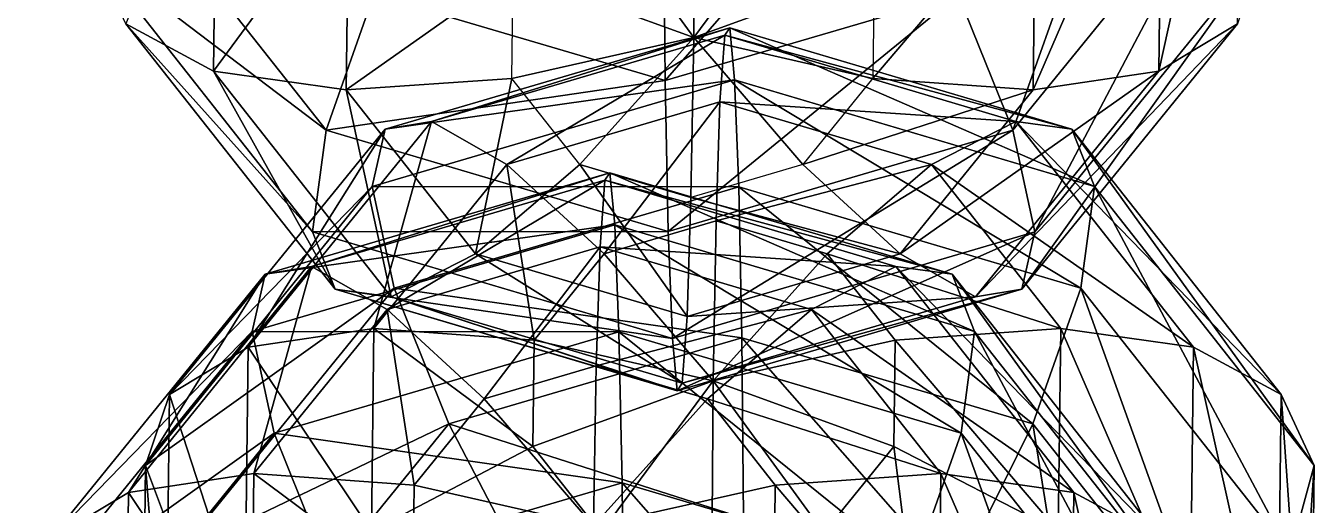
# Model space of a CAD drawing. Header units: metres. Extents: x -232 to 136, y -204 to 253.
# Drawn here: x -29.7 to 33.2, y 146.2 to 169.6 of the extents above; entities that cross this region are included whole.
import ezdxf

# ---------------------------------------------------------------- set-up
doc = ezdxf.new("R2010")
doc.units = ezdxf.units.M

msp = doc.modelspace()

# ---------------------------------------------------------------- linework, layer by layer
for points in [[(25.603563, 167.4351, -450.4417), (29.44156, 169.74054, -458.69113), (29.634811, 185.75435, -451.3112), (29.63491, 185.75446, -451.3111)], [(25.603563, 167.4351, -450.4417), (29.634811, 185.75435, -451.3112), (25.767952, 181.05725, -444.16397), (25.768051, 181.05736, -444.16388)], [(18.48326, 164.54749, -481.22244), (15.818427, 171.17947, -487.30634), (24.765179, 182.20001, -482.4583), (24.765278, 182.20012, -482.45822)], [(18.48326, 164.54749, -481.22244), (24.765179, 182.20001, -482.4583), (29.000797, 177.50293, -475.52325), (29.000896, 177.50304, -475.52316)], [(-20.381483, 181.05725, -442.9555), (-24.810352, 169.74054, -457.27048), (-20.545872, 167.43509, -449.23325), (-20.545773, 167.4352, -449.23315)], [(-13.936225, 176.41609, -437.95383), (-20.381483, 181.05725, -442.9555), (-20.545872, 167.43509, -449.23325), (-20.545773, 167.4352, -449.23315)], [(19.47386, 166.51901, -443.39288), (25.603563, 167.4351, -450.4417), (25.767952, 181.05725, -444.16397), (25.768051, 181.05736, -444.16388)], [(19.47386, 166.51901, -443.39288), (25.767952, 181.05725, -444.16397), (19.593294, 176.41608, -438.83185), (19.593393, 176.41618, -438.83176)], [(1.5066687, 166.96999, -488.8728), (1.4216282, 175.77592, -492.1204), (11.81973, 178.83427, -490.98227), (11.81983, 178.83438, -490.98218)], [(1.5066687, 166.96999, -488.8728), (11.81973, 178.83427, -490.98227), (15.818427, 171.17947, -487.30634), (15.818527, 171.17958, -487.30624)], [(2.971712, 178.10251, -432.92508), (2.9050205, 169.06885, -435.47195), (-2.4948914, 176.49464, -433.5234), (-2.4947915, 176.49475, -433.52332)], [(8.399511, 176.49464, -433.8087), (2.9050205, 169.06885, -435.47195), (2.971712, 178.10251, -432.92508), (2.971812, 178.10262, -432.925)], [(-26.431667, 173.20967, -465.8399), (-25.251116, 177.50291, -474.10263), (-15.0462675, 164.54749, -480.34442), (-15.046167, 164.54759, -480.34433)], [(-25.251116, 177.50291, -474.10263), (-12.703493, 171.17947, -486.55945), (-15.0462675, 164.54749, -480.34442), (-15.046167, 164.54759, -480.34433)], [(19.553375, 159.58754, -473.3261), (18.48326, 164.54749, -481.22244), (29.000797, 177.50293, -475.52325), (29.000896, 177.50304, -475.52316)], [(19.553375, 159.58754, -473.3261), (29.000797, 177.50293, -475.52325), (30.61217, 173.20969, -467.33365), (30.612268, 173.2098, -467.33356)], [(-13.936225, 176.41609, -437.95383), (-20.545872, 167.43509, -449.23325), (-14.055659, 166.51901, -442.5149), (-14.055559, 166.51912, -442.5148)], [(-5.9122467, 172.28516, -435.37518), (-13.936225, 176.41609, -437.95383), (-14.055659, 166.51901, -442.5149), (-14.055559, 166.51912, -442.5148)], [(-2.4948914, 176.49464, -433.5234), (2.9050205, 169.06885, -435.47195), (-5.9122467, 172.28516, -435.37518), (-5.9121466, 172.28526, -435.3751)], [(11.71527, 172.28516, -435.8368), (2.9050205, 169.06885, -435.47195), (8.399511, 176.49464, -433.8087), (8.399611, 176.49475, -433.8086)], [(11.652479, 167.08197, -438.23465), (19.47386, 166.51901, -443.39288), (19.593294, 176.41608, -438.83185), (19.593393, 176.41618, -438.83176)], [(11.652479, 167.08197, -438.23465), (19.593294, 176.41608, -438.83185), (11.71527, 172.28516, -435.8368), (11.71537, 172.28526, -435.8367)], [(-12.703493, 171.17947, -486.55945), (1.4216282, 175.77592, -492.1204), (1.5066687, 166.96999, -488.8728), (1.5067687, 166.9701, -488.8727)], [(-26.431667, 173.20967, -465.8399), (-15.0462675, 164.54749, -480.34442), (-15.7016535, 159.58754, -472.40292), (-15.701553, 159.58765, -472.40283)], [(-24.810352, 169.74054, -457.27048), (-26.431667, 173.20967, -465.8399), (-15.7016535, 159.58754, -472.40292), (-15.701553, 159.58765, -472.40283)], [(18.924025, 156.78511, -464.3903), (19.553375, 159.58754, -473.3261), (30.61217, 173.20969, -467.33365), (30.612268, 173.2098, -467.33356)], [(18.924025, 156.78511, -464.3903), (30.61217, 173.20969, -467.33365), (29.44156, 169.74054, -458.69113), (29.44166, 169.74065, -458.69104)], [(-5.9122467, 172.28516, -435.37518), (-14.055659, 166.51901, -442.5149), (-5.9750376, 167.08197, -437.77307), (-5.9749374, 167.08208, -437.77298)], [(-5.9122467, 172.28516, -435.37518), (2.9050205, 169.06885, -435.47195), (-5.9750376, 167.08197, -437.77307), (-5.9749374, 167.08208, -437.77298)], [(11.652479, 167.08197, -438.23465), (2.9050205, 169.06885, -435.47195), (11.71527, 172.28516, -435.8368), (11.71537, 172.28526, -435.8367)], [(-15.0462675, 164.54749, -480.34442), (-12.703493, 171.17947, -486.55945), (1.5066687, 166.96999, -488.8728), (1.5067687, 166.9701, -488.8727)], [(1.5066687, 166.96999, -488.8728), (1.5066687, 166.96999, -488.8728), (-12.703493, 171.17947, -486.55945), (-12.703393, 171.17958, -486.55936)], [(1.6587794, 159.59895, -483.06396), (1.5066687, 166.96999, -488.8728), (15.818427, 171.17947, -487.30634), (15.818527, 171.17958, -487.30624)], [(1.6587794, 159.59895, -483.06396), (15.818427, 171.17947, -487.30634), (18.48326, 164.54749, -481.22244), (18.483358, 164.54759, -481.22235)], [(-24.810352, 169.74054, -457.27048), (-15.7016535, 159.58754, -472.40292), (-14.605502, 156.78511, -463.5123), (-14.605402, 156.78522, -463.5122)], [(-20.545872, 167.43509, -449.23325), (-24.810352, 169.74054, -457.27048), (-14.605502, 156.78511, -463.5123), (-14.605402, 156.78522, -463.5122)], [(4.6613913, 169.55472, -368.3988), (-9.89587, 164.97675, -379.3409), (-12.163083, 164.60619, -370.24033), (-12.162983, 164.6063, -370.24023)], [(4.8978653, 167.00696, -359.36823), (4.6613913, 169.55472, -368.3988), (-12.163083, 164.60619, -370.24033), (-12.162983, 164.6063, -370.24023)], [(4.6613913, 169.55472, -368.3988), (4.4158826, 169.18622, -377.7744), (-9.89587, 164.97675, -379.3409), (-9.89577, 164.97685, -379.34082)], [(4.4158826, 169.18622, -377.7744), (-6.2127266, 162.87918, -387.71545), (-9.89587, 164.97675, -379.3409), (-9.89577, 164.97685, -379.34082)], [(4.4158826, 169.18622, -377.7744), (4.1853704, 165.93755, -386.57733), (-6.2127266, 162.87918, -387.71545), (-6.2126265, 162.87929, -387.71536)], [(18.626043, 164.97675, -380.08777), (4.1853704, 165.93755, -386.57733), (4.4158826, 169.18622, -377.7744), (4.4159827, 169.18633, -377.77432)], [(21.366436, 164.60619, -371.11832), (4.4158826, 169.18622, -377.7744), (4.6613913, 169.55472, -368.3988), (4.6614914, 169.55482, -368.3987)], [(21.366436, 164.60619, -371.11832), (18.626043, 164.97675, -380.08777), (4.4158826, 169.18622, -377.7744), (4.4159827, 169.18633, -377.77432)], [(22.46259, 161.80377, -362.2277), (21.366436, 164.60619, -371.11832), (4.6613913, 169.55472, -368.3988), (4.6614914, 169.55482, -368.3987)], [(22.46259, 161.80377, -362.2277), (4.6613913, 169.55472, -368.3988), (4.8978653, 167.00696, -359.36823), (4.8979654, 167.00706, -359.36813)], [(16.656813, 156.41455, -455.2897), (18.924025, 156.78511, -464.3903), (29.44156, 169.74054, -458.69113), (29.44166, 169.74065, -458.69104)], [(16.656813, 156.41455, -455.2897), (29.44156, 169.74054, -458.69113), (25.603563, 167.4351, -450.4417), (25.603662, 167.43521, -450.44162)], [(-5.9750376, 167.08197, -437.77307), (2.9050205, 169.06885, -435.47195), (-2.6592815, 162.8725, -439.80115), (-2.6591816, 162.8726, -439.80106)], [(-2.6592815, 162.8725, -439.80115), (2.9050205, 169.06885, -435.47195), (2.7685175, 161.26462, -440.68478), (2.7686174, 161.26472, -440.6847)], [(2.7685175, 161.26462, -440.68478), (2.9050205, 169.06885, -435.47195), (8.235124, 162.8725, -440.08643), (8.235224, 162.8726, -440.08633)], [(8.235124, 162.8725, -440.08643), (2.9050205, 169.06885, -435.47195), (11.652479, 167.08197, -438.23465), (11.652579, 167.08208, -438.23456)], [(-20.545872, 167.43509, -449.23325), (-14.605502, 156.78511, -463.5123), (-11.865108, 156.41455, -454.54285), (-11.865007, 156.41466, -454.54276)], [(-14.055659, 166.51901, -442.5149), (-20.545872, 167.43509, -449.23325), (-11.865108, 156.41455, -454.54285), (-11.865007, 156.41466, -454.54276)], [(12.973667, 158.51212, -446.91516), (16.656813, 156.41455, -455.2897), (25.603563, 167.4351, -450.4417), (25.603662, 167.43521, -450.44162)], [(12.973667, 158.51212, -446.91516), (25.603563, 167.4351, -450.4417), (19.47386, 166.51901, -443.39288), (19.473959, 166.51912, -443.3928)], [(-15.0462675, 164.54749, -480.34442), (1.5066687, 166.96999, -488.8728), (1.6587794, 159.59895, -483.06396), (1.6588794, 159.59906, -483.06387)], [(-5.9750376, 167.08197, -437.77307), (-14.055659, 166.51901, -442.5149), (-7.748719, 158.51212, -446.37253), (-7.748619, 158.51222, -446.37244)], [(4.8978653, 167.00696, -359.36823), (-12.163083, 164.60619, -370.24033), (-12.792436, 161.80377, -361.3045), (-12.7923355, 161.80388, -361.3044)], [(5.1021566, 161.79234, -351.56665), (4.8978653, 167.00696, -359.36823), (-12.792436, 161.80377, -361.3045), (-12.7923355, 161.80388, -361.3044)], [(-5.9750376, 167.08197, -437.77307), (-7.748719, 158.51212, -446.37253), (-2.6592815, 162.8725, -439.80115), (-2.6591816, 162.8726, -439.80106)], [(21.807201, 156.84381, -354.2862), (22.46259, 161.80377, -362.2277), (4.8978653, 167.00696, -359.36823), (4.8979654, 167.00706, -359.36813)], [(21.807201, 156.84381, -354.2862), (4.8978653, 167.00696, -359.36823), (5.1021566, 161.79234, -351.56665), (5.102257, 161.79245, -351.56656)], [(8.235124, 162.8725, -440.08643), (19.47386, 166.51901, -443.39288), (11.652479, 167.08197, -438.23465), (11.652579, 167.08208, -438.23456)], [(-14.055659, 166.51901, -442.5149), (-11.865108, 156.41455, -454.54285), (-7.748719, 158.51212, -446.37253), (-7.748619, 158.51222, -446.37244)], [(8.235124, 162.8725, -440.08643), (12.973667, 158.51212, -446.91516), (19.47386, 166.51901, -443.39288), (19.473959, 166.51912, -443.3928)], [(4.1853704, 165.93755, -386.57733), (-1.4741836, 158.51881, -394.5442), (-6.2127266, 162.87918, -387.71545), (-6.2126265, 162.87929, -387.71536)], [(4.1853704, 165.93755, -386.57733), (3.99242, 160.12668, -393.94583), (-1.4741836, 158.51881, -394.5442), (-1.4740835, 158.51892, -394.5441)], [(14.509657, 162.87918, -388.2581), (3.99242, 160.12668, -393.94583), (4.1853704, 165.93755, -386.57733), (4.1854706, 165.93765, -386.57724)], [(18.626043, 164.97675, -380.08777), (14.509657, 162.87918, -388.2581), (4.1853704, 165.93755, -386.57733), (4.1854706, 165.93765, -386.57724)], [(-9.89587, 164.97675, -379.3409), (-12.712922, 154.87228, -391.23773), (-18.842625, 153.9562, -384.1889), (-18.842525, 153.95631, -384.1888)], [(-12.163083, 164.60619, -370.24033), (-9.89587, 164.97675, -379.3409), (-18.842625, 153.9562, -384.1889), (-18.842525, 153.95631, -384.1888)], [(-9.89587, 164.97675, -379.3409), (-6.2127266, 162.87918, -387.71545), (-12.712922, 154.87228, -391.23773), (-12.712822, 154.87239, -391.23764)], [(27.306812, 153.95619, -385.39737), (14.509657, 162.87918, -388.2581), (18.626043, 164.97675, -380.08777), (18.626143, 164.97685, -380.08768)], [(31.57129, 151.65076, -377.36014), (27.306812, 153.95619, -385.39737), (18.626043, 164.97675, -380.08777), (18.626143, 164.97685, -380.08768)], [(31.57129, 151.65076, -377.36014), (18.626043, 164.97675, -380.08777), (21.366436, 164.60619, -371.11832), (21.366535, 164.6063, -371.11823)], [(-12.163083, 164.60619, -370.24033), (-18.842625, 153.9562, -384.1889), (-22.680622, 151.65076, -375.93948), (-22.680523, 151.65086, -375.9394)], [(-12.792436, 161.80377, -361.3045), (-12.163083, 164.60619, -370.24033), (-22.680622, 151.65076, -375.93948), (-22.680523, 151.65086, -375.9394)], [(-15.7016535, 159.58754, -472.40292), (-15.0462675, 164.54749, -480.34442), (1.6587794, 159.59895, -483.06396), (1.6588794, 159.59906, -483.06387)], [(1.6587794, 159.59895, -483.06396), (1.6587794, 159.59895, -483.06396), (-15.0462675, 164.54749, -480.34442), (-15.046167, 164.54759, -480.34433)], [(1.8630705, 154.38434, -475.2624), (1.6587794, 159.59895, -483.06396), (18.48326, 164.54749, -481.22244), (18.483358, 164.54759, -481.22235)], [(1.8630705, 154.38434, -475.2624), (18.48326, 164.54749, -481.22244), (19.553375, 159.58754, -473.3261), (19.553474, 159.58765, -473.32602)], [(33.192608, 148.18161, -368.7907), (31.57129, 151.65076, -377.36014), (21.366436, 164.60619, -371.11832), (21.366535, 164.6063, -371.11823)], [(33.192608, 148.18161, -368.7907), (21.366436, 164.60619, -371.11832), (22.46259, 161.80377, -362.2277), (22.462688, 161.80388, -362.2276)], [(-1.1890186, 162.47232, -591.81683), (-15.746281, 157.89435, -602.7589), (-18.013493, 157.52379, -593.6583), (-18.013393, 157.5239, -593.6582)], [(-0.9525447, 159.92456, -582.78625), (-1.1890186, 162.47232, -591.81683), (-18.013493, 157.52379, -593.6583), (-18.013393, 157.5239, -593.6582)], [(-1.1890186, 162.47232, -591.81683), (-1.4345276, 162.10382, -601.19244), (-15.746281, 157.89435, -602.7589), (-15.746181, 157.89445, -602.7588)], [(-6.2127266, 162.87918, -387.71545), (-4.8915386, 154.30933, -396.39597), (-12.712922, 154.87228, -391.23773), (-12.712822, 154.87239, -391.23764)], [(-2.6592815, 162.8725, -439.80115), (-7.748719, 158.51212, -446.37253), (2.5755663, 155.45375, -448.05328), (2.5756662, 155.45386, -448.0532)], [(-6.2127266, 162.87918, -387.71545), (-1.4741836, 158.51881, -394.5442), (-4.8915386, 154.30933, -396.39597), (-4.8914385, 154.30943, -396.39587)], [(2.7685175, 161.26462, -440.68478), (2.7685175, 161.26462, -440.68478), (-2.6592815, 162.8725, -439.80115), (-2.6591816, 162.8726, -439.80106)], [(-2.6592815, 162.8725, -439.80115), (2.5755663, 155.45375, -448.05328), (2.7685175, 161.26462, -440.68478), (2.7686174, 161.26472, -440.6847)], [(15.5160265, 157.52379, -594.5364), (-1.4345276, 162.10382, -601.19244), (-1.1890186, 162.47232, -591.81683), (-1.1889186, 162.47243, -591.8167)], [(16.61218, 154.72137, -585.64575), (15.5160265, 157.52379, -594.5364), (-1.1890186, 162.47232, -591.81683), (-1.1889186, 162.47243, -591.8167)], [(16.61218, 154.72137, -585.64575), (-1.1890186, 162.47232, -591.81683), (-0.9525447, 159.92456, -582.78625), (-0.9524447, 159.92467, -582.78613)], [(2.7685175, 161.26462, -440.68478), (12.973667, 158.51212, -446.91516), (8.235124, 162.8725, -440.08643), (8.235224, 162.8726, -440.08633)], [(14.509657, 162.87918, -388.2581), (9.420218, 158.51881, -394.82947), (3.99242, 160.12668, -393.94583), (3.9925199, 160.12679, -393.94574)], [(20.8166, 154.87228, -392.11572), (9.420218, 158.51881, -394.82947), (14.509657, 162.87918, -388.2581), (14.509757, 162.87929, -388.258)], [(27.306812, 153.95619, -385.39737), (20.8166, 154.87228, -392.11572), (14.509657, 162.87918, -388.2581), (14.509757, 162.87929, -388.258)], [(-12.792436, 161.80377, -361.3045), (-22.680622, 151.65076, -375.93948), (-23.85123, 148.18161, -367.29697), (-23.851131, 148.18172, -367.29688)], [(-11.722318, 156.84381, -353.40817), (-12.792436, 161.80377, -361.3045), (-23.85123, 148.18161, -367.29697), (-23.851131, 148.18172, -367.29688)], [(-1.4345276, 162.10382, -601.19244), (-12.063137, 155.79678, -611.1335), (-15.746281, 157.89435, -602.7589), (-15.746181, 157.89445, -602.7588)], [(5.1021566, 161.79234, -351.56665), (-12.792436, 161.80377, -361.3045), (-11.722318, 156.84381, -353.40817), (-11.722218, 156.84392, -353.40808)], [(-1.4345276, 162.10382, -601.19244), (-1.6650395, 158.85515, -609.99536), (-12.063137, 155.79678, -611.1335), (-12.063037, 155.79689, -611.13336)], [(5.2542677, 154.42131, -345.7578), (5.1021566, 161.79234, -351.56665), (-11.722318, 156.84381, -353.40817), (-11.722218, 156.84392, -353.40808)], [(12.775633, 157.89435, -603.5058), (-1.6650395, 158.85515, -609.99536), (-1.4345276, 162.10382, -601.19244), (-1.4344276, 162.10393, -601.1923)], [(15.5160265, 157.52379, -594.5364), (12.775633, 157.89435, -603.5058), (-1.4345276, 162.10382, -601.19244), (-1.4344276, 162.10393, -601.1923)], [(19.464428, 150.21182, -348.07117), (21.807201, 156.84381, -354.2862), (5.1021566, 161.79234, -351.56665), (5.102257, 161.79245, -351.56656)], [(19.464428, 150.21182, -348.07117), (5.1021566, 161.79234, -351.56665), (5.2542677, 154.42131, -345.7578), (5.254368, 154.42142, -345.75772)], [(32.012054, 143.88838, -360.52798), (22.46259, 161.80377, -362.2277), (21.807201, 156.84381, -354.2862), (21.8073, 156.84392, -354.2861)], [(32.012054, 143.88838, -360.52798), (33.192608, 148.18161, -368.7907), (22.46259, 161.80377, -362.2277), (22.462688, 161.80388, -362.2276)], [(2.7685175, 161.26462, -440.68478), (2.5755663, 155.45375, -448.05328), (12.973667, 158.51212, -446.91516), (12.973767, 158.51222, -446.91507)], [(-0.9525447, 159.92456, -582.78625), (-18.013493, 157.52379, -593.6583), (-18.642845, 154.72137, -584.72253), (-18.642746, 154.72148, -584.7224)], [(-0.7482536, 154.70995, -574.9847), (-0.9525447, 159.92456, -582.78625), (-18.642845, 154.72137, -584.72253), (-18.642746, 154.72148, -584.7224)], [(3.99242, 160.12668, -393.94583), (3.855918, 152.32245, -399.15866), (-1.4741836, 158.51881, -394.5442), (-1.4740835, 158.51892, -394.5441)], [(15.956792, 149.76141, -577.7042), (16.61218, 154.72137, -585.64575), (-0.9525447, 159.92456, -582.78625), (-0.9524447, 159.92467, -582.78613)], [(15.956792, 149.76141, -577.7042), (-0.9525447, 159.92456, -582.78625), (-0.7482536, 154.70995, -574.9847), (-0.74815357, 154.71005, -574.98456)], [(9.420218, 158.51881, -394.82947), (3.855918, 152.32245, -399.15866), (3.99242, 160.12668, -393.94583), (3.9925199, 160.12679, -393.94574)], [(-15.7016535, 159.58754, -472.40292), (1.6587794, 159.59895, -483.06396), (1.8630705, 154.38434, -475.2624), (1.8631705, 154.38445, -475.2623)], [(1.8630705, 154.38434, -475.2624), (1.8630705, 154.38434, -475.2624), (-15.7016535, 159.58754, -472.40292), (-15.701553, 159.58765, -472.40283)], [(-14.605502, 156.78511, -463.5123), (-15.7016535, 159.58754, -472.40292), (1.8630705, 154.38434, -475.2624), (1.8631705, 154.38445, -475.2623)], [(2.0995445, 151.83658, -466.2318), (1.8630705, 154.38434, -475.2624), (19.553375, 159.58754, -473.3261), (19.553474, 159.58765, -473.32602)], [(2.0995445, 151.83658, -466.2318), (19.553375, 159.58754, -473.3261), (18.924025, 156.78511, -464.3903), (18.924124, 156.78522, -464.3902)], [(-1.6650395, 158.85515, -609.99536), (-7.3245935, 151.43642, -617.9622), (-12.063137, 155.79678, -611.1335), (-12.063037, 155.79689, -611.13336)], [(-7.748719, 158.51212, -446.37253), (-11.865108, 156.41455, -454.54285), (2.3450537, 152.20508, -456.8562), (2.3451536, 152.20518, -456.8561)], [(2.5755663, 155.45375, -448.05328), (2.5755663, 155.45375, -448.05328), (-7.748719, 158.51212, -446.37253), (-7.748619, 158.51222, -446.37244)], [(-7.748719, 158.51212, -446.37253), (2.3450537, 152.20508, -456.8562), (2.5755663, 155.45375, -448.05328), (2.5756662, 155.45386, -448.0532)], [(-1.6650395, 158.85515, -609.99536), (-1.8579901, 153.04428, -617.3639), (-7.3245935, 151.43642, -617.9622), (-7.3244934, 151.43652, -617.9621)], [(-1.4741836, 158.51881, -394.5442), (3.855918, 152.32245, -399.15866), (-4.8915386, 154.30933, -396.39597), (-4.8914385, 154.30943, -396.39587)], [(8.659246, 155.79678, -611.6761), (-1.8579901, 153.04428, -617.3639), (-1.6650395, 158.85515, -609.99536), (-1.6649395, 158.85526, -609.99524)], [(12.775633, 157.89435, -603.5058), (8.659246, 155.79678, -611.6761), (-1.6650395, 158.85515, -609.99536), (-1.6649395, 158.85526, -609.99524)], [(2.5755663, 155.45375, -448.05328), (16.656813, 156.41455, -455.2897), (12.973667, 158.51212, -446.91516), (12.973767, 158.51222, -446.91507)], [(12.735976, 154.30933, -396.85754), (3.855918, 152.32245, -399.15866), (9.420218, 158.51881, -394.82947), (9.420319, 158.51892, -394.82938)], [(20.8166, 154.87228, -392.11572), (12.735976, 154.30933, -396.85754), (9.420218, 158.51881, -394.82947), (9.420319, 158.51892, -394.82938)], [(-15.746281, 157.89435, -602.7589), (-18.563332, 147.78989, -614.65576), (-24.693033, 146.87381, -607.60693), (-24.692934, 146.87392, -607.6068)], [(-18.013493, 157.52379, -593.6583), (-15.746281, 157.89435, -602.7589), (-24.693033, 146.87381, -607.60693), (-24.692934, 146.87392, -607.6068)], [(-15.746281, 157.89435, -602.7589), (-12.063137, 155.79678, -611.1335), (-18.563332, 147.78989, -614.65576), (-18.563232, 147.79, -614.65564)], [(21.456402, 146.8738, -608.8154), (8.659246, 155.79678, -611.6761), (12.775633, 157.89435, -603.5058), (12.775733, 157.89445, -603.5057)], [(25.72088, 144.56836, -600.77814), (21.456402, 146.8738, -608.8154), (12.775633, 157.89435, -603.5058), (12.775733, 157.89445, -603.5057)], [(25.72088, 144.56836, -600.77814), (12.775633, 157.89435, -603.5058), (15.5160265, 157.52379, -594.5364), (15.516127, 157.5239, -594.53625)], [(-18.013493, 157.52379, -593.6583), (-24.693033, 146.87381, -607.60693), (-28.53103, 144.56836, -599.35754), (-28.530931, 144.56847, -599.3574)], [(-18.642845, 154.72137, -584.72253), (-18.013493, 157.52379, -593.6583), (-28.53103, 144.56836, -599.35754), (-28.530931, 144.56847, -599.3574)], [(27.342197, 141.09921, -592.20874), (25.72088, 144.56836, -600.77814), (15.5160265, 157.52379, -594.5364), (15.516127, 157.5239, -594.53625)], [(27.342197, 141.09921, -592.20874), (15.5160265, 157.52379, -594.5364), (16.61218, 154.72137, -585.64575), (16.61228, 154.72148, -585.6456)], [(-11.722318, 156.84381, -353.40817), (-23.85123, 148.18161, -367.29697), (-22.239857, 143.88838, -359.10736), (-22.239758, 143.88849, -359.10727)], [(-9.057485, 150.21182, -347.32428), (-11.722318, 156.84381, -353.40817), (-22.239857, 143.88838, -359.10736), (-22.239758, 143.88849, -359.10727)], [(2.0995445, 151.83658, -466.2318), (2.0995445, 151.83658, -466.2318), (-14.605502, 156.78511, -463.5123), (-14.605402, 156.78522, -463.5122)], [(-14.605502, 156.78511, -463.5123), (1.8630705, 154.38434, -475.2624), (2.0995445, 151.83658, -466.2318), (2.0996444, 151.83669, -466.23172)], [(-11.865108, 156.41455, -454.54285), (-14.605502, 156.78511, -463.5123), (2.0995445, 151.83658, -466.2318), (2.0996444, 151.83669, -466.23172)], [(5.2542677, 154.42131, -345.7578), (-11.722318, 156.84381, -353.40817), (-9.057485, 150.21182, -347.32428), (-9.0573845, 150.21193, -347.3242)], [(2.3450537, 152.20508, -456.8562), (2.0995445, 151.83658, -466.2318), (18.924025, 156.78511, -464.3903), (18.924124, 156.78522, -464.3902)], [(2.3450537, 152.20508, -456.8562), (18.924025, 156.78511, -464.3903), (16.656813, 156.41455, -455.2897), (16.656912, 156.41466, -455.2896)], [(28.145195, 139.19128, -353.38077), (21.807201, 156.84381, -354.2862), (19.464428, 150.21182, -348.07117), (19.464527, 150.21193, -348.07108)], [(28.145195, 139.19128, -353.38077), (32.012054, 143.88838, -360.52798), (21.807201, 156.84381, -354.2862), (21.8073, 156.84392, -354.2861)], [(2.3450537, 152.20508, -456.8562), (2.3450537, 152.20508, -456.8562), (-11.865108, 156.41455, -454.54285), (-11.865007, 156.41466, -454.54276)], [(-11.865108, 156.41455, -454.54285), (2.0995445, 151.83658, -466.2318), (2.3450537, 152.20508, -456.8562), (2.3451536, 152.20518, -456.8561)], [(2.5755663, 155.45375, -448.05328), (2.3450537, 152.20508, -456.8562), (16.656813, 156.41455, -455.2897), (16.656912, 156.41466, -455.2896)], [(-12.063137, 155.79678, -611.1335), (-10.741949, 147.22693, -619.81396), (-18.563332, 147.78989, -614.65576), (-18.563232, 147.79, -614.65564)], [(-12.063137, 155.79678, -611.1335), (-7.3245935, 151.43642, -617.9622), (-10.741949, 147.22693, -619.81396), (-10.741849, 147.22704, -619.81384)], [(8.659246, 155.79678, -611.6761), (3.5698085, 151.43642, -618.2475), (-1.8579901, 153.04428, -617.3639), (-1.8578901, 153.04439, -617.3638)], [(14.966191, 147.78989, -615.53375), (3.5698085, 151.43642, -618.2475), (8.659246, 155.79678, -611.6761), (8.659347, 155.79689, -611.67596)], [(21.456402, 146.8738, -608.8154), (14.966191, 147.78989, -615.53375), (8.659246, 155.79678, -611.6761), (8.659347, 155.79689, -611.67596)], [(-18.642845, 154.72137, -584.72253), (-28.53103, 144.56836, -599.35754), (-29.70164, 141.09921, -590.715), (-29.70154, 141.09932, -590.7149)], [(-17.572727, 149.76141, -576.82623), (-18.642845, 154.72137, -584.72253), (-29.70164, 141.09921, -590.715), (-29.70154, 141.09932, -590.7149)], [(-18.842625, 153.9562, -384.1889), (-12.712922, 154.87228, -391.23773), (-12.832356, 144.9752, -395.79877), (-12.832256, 144.97531, -395.79868)], [(-0.7482536, 154.70995, -574.9847), (-18.642845, 154.72137, -584.72253), (-17.572727, 149.76141, -576.82623), (-17.572628, 149.76152, -576.8261)], [(-12.712922, 154.87228, -391.23773), (-4.9543295, 149.10614, -398.79382), (-12.832356, 144.9752, -395.79877), (-12.832256, 144.97531, -395.79868)], [(-12.712922, 154.87228, -391.23773), (-4.8915386, 154.30933, -396.39597), (-4.9543295, 149.10614, -398.79382), (-4.9542294, 149.10625, -398.79373)], [(20.697166, 144.97522, -396.6768), (12.735976, 154.30933, -396.85754), (20.8166, 154.87228, -392.11572), (20.8167, 154.87239, -392.11563)], [(26.161646, 136.80598, -583.94604), (16.61218, 154.72137, -585.64575), (15.956792, 149.76141, -577.7042), (15.956892, 149.76152, -577.7041)], [(26.161646, 136.80598, -583.94604), (27.342197, 141.09921, -592.20874), (16.61218, 154.72137, -585.64575), (16.61228, 154.72148, -585.6456)], [(27.142422, 140.33405, -391.6751), (20.697166, 144.97522, -396.6768), (20.8166, 154.87228, -392.11572), (20.8167, 154.87239, -392.11563)], [(27.142422, 140.33405, -391.6751), (20.8166, 154.87228, -392.11572), (27.306812, 153.95619, -385.39737), (27.306911, 153.9563, -385.39728)], [(-0.5961426, 147.33891, -569.17584), (-0.7482536, 154.70995, -574.9847), (-17.572727, 149.76141, -576.82623), (-17.572628, 149.76152, -576.8261)], [(5.3393087, 145.61537, -342.51022), (5.2542677, 154.42131, -345.7578), (-9.057485, 150.21182, -347.32428), (-9.0573845, 150.21193, -347.3242)], [(-4.8915386, 154.30933, -396.39597), (3.855918, 152.32245, -399.15866), (-4.9543295, 149.10614, -398.79382), (-4.9542294, 149.10625, -398.79373)], [(13.614018, 143.12943, -571.4892), (15.956792, 149.76141, -577.7042), (-0.7482536, 154.70995, -574.9847), (-0.74815357, 154.71005, -574.98456)], [(13.614018, 143.12943, -571.4892), (-0.7482536, 154.70995, -574.9847), (-0.5961426, 147.33891, -569.17584), (-0.5960426, 147.33902, -569.1757)], [(12.673185, 149.10614, -399.25543), (3.855918, 152.32245, -399.15866), (12.735976, 154.30933, -396.85754), (12.736076, 154.30943, -396.85745)], [(15.663593, 142.557, -344.19098), (19.464428, 150.21182, -348.07117), (5.2542677, 154.42131, -345.7578), (5.254368, 154.42142, -345.75772)], [(15.663593, 142.557, -344.19098), (5.2542677, 154.42131, -345.7578), (5.3393087, 145.61537, -342.51022), (5.339409, 145.61548, -342.51013)], [(20.697166, 144.97522, -396.6768), (12.673185, 149.10614, -399.25543), (12.735976, 154.30933, -396.85754), (12.736076, 154.30943, -396.85745)], [(-22.680622, 151.65076, -375.93948), (-18.842625, 153.9562, -384.1889), (-19.007011, 140.33405, -390.46664), (-19.006912, 140.33415, -390.46655)], [(-18.842625, 153.9562, -384.1889), (-12.832356, 144.9752, -395.79877), (-19.007011, 140.33405, -390.46664), (-19.006912, 140.33415, -390.46655)], [(31.37804, 135.63696, -384.74005), (27.142422, 140.33405, -391.6751), (27.306812, 153.95619, -385.39737), (27.306911, 153.9563, -385.39728)], [(31.37804, 135.63696, -384.74005), (27.306812, 153.95619, -385.39737), (31.57129, 151.65076, -377.36014), (31.571388, 151.65086, -377.36005)], [(-1.8579901, 153.04428, -617.3639), (-1.9944923, 145.24005, -622.5767), (-7.3245935, 151.43642, -617.9622), (-7.3244934, 151.43652, -617.9621)], [(3.5698085, 151.43642, -618.2475), (-1.9944923, 145.24005, -622.5767), (-1.8579901, 153.04428, -617.3639), (-1.8578901, 153.04439, -617.3638)], [(-4.9543295, 149.10614, -398.79382), (3.855918, 152.32245, -399.15866), (-1.6385736, 144.89667, -400.82193), (-1.6384736, 144.89677, -400.82184)], [(-1.6385736, 144.89667, -400.82193), (3.855918, 152.32245, -399.15866), (3.7892253, 143.28879, -401.70557), (3.7893252, 143.2889, -401.70547)], [(3.7892253, 143.28879, -401.70557), (3.855918, 152.32245, -399.15866), (9.255831, 144.89665, -401.1072), (9.255931, 144.89676, -401.10712)], [(9.255831, 144.89665, -401.1072), (3.855918, 152.32245, -399.15866), (12.673185, 149.10614, -399.25543), (12.6732855, 149.10625, -399.25534)], [(-23.85123, 148.18161, -367.29697), (-22.680622, 151.65076, -375.93948), (-22.87387, 135.63695, -383.31943), (-22.873772, 135.63705, -383.31934)], [(-22.680622, 151.65076, -375.93948), (-19.007011, 140.33405, -390.46664), (-22.87387, 135.63695, -383.31943), (-22.873772, 135.63705, -383.31934)], [(32.989414, 131.34372, -376.55045), (31.37804, 135.63696, -384.74005), (31.57129, 151.65076, -377.36014), (31.571388, 151.65086, -377.36005)], [(32.989414, 131.34372, -376.55045), (31.57129, 151.65076, -377.36014), (33.192608, 148.18161, -368.7907), (33.192707, 148.18172, -368.79062)], [(-7.3245935, 151.43642, -617.9622), (-1.9944923, 145.24005, -622.5767), (-10.741949, 147.22693, -619.81396), (-10.741849, 147.22704, -619.81384)], [(6.885566, 147.22693, -620.2756), (-1.9944923, 145.24005, -622.5767), (3.5698085, 151.43642, -618.2475), (3.5699084, 151.43652, -618.2474)], [(14.966191, 147.78989, -615.53375), (6.885566, 147.22693, -620.2756), (3.5698085, 151.43642, -618.2475), (3.5699084, 151.43652, -618.2474)], [(-17.572727, 149.76141, -576.82623), (-29.70164, 141.09921, -590.715), (-28.090267, 136.80598, -582.5254), (-28.090168, 136.80609, -582.52527)], [(-14.907895, 143.12943, -570.7423), (-17.572727, 149.76141, -576.82623), (-28.090267, 136.80598, -582.5254), (-28.090168, 136.80609, -582.52527)], [(-9.057485, 150.21182, -347.32428), (-22.239857, 143.88838, -359.10736), (-18.004238, 139.19128, -352.1723), (-18.004139, 139.19139, -352.1722)], [(-5.0587873, 142.557, -343.64835), (-9.057485, 150.21182, -347.32428), (-18.004238, 139.19128, -352.1723), (-18.004139, 139.19139, -352.1722)], [(-0.5961426, 147.33891, -569.17584), (-17.572727, 149.76141, -576.82623), (-14.907895, 143.12943, -570.7423), (-14.907795, 143.12953, -570.7422)], [(5.3393087, 145.61537, -342.51022), (-9.057485, 150.21182, -347.32428), (-5.0587873, 142.557, -343.64835), (-5.058687, 142.55711, -343.64825)], [(22.294786, 132.10889, -576.79877), (15.956792, 149.76141, -577.7042), (13.614018, 143.12943, -571.4892), (13.614119, 143.12953, -571.4891)], [(21.97054, 134.55011, -348.04865), (19.464428, 150.21182, -348.07117), (15.663593, 142.557, -344.19098), (15.663693, 142.55711, -344.1909)], [(22.294786, 132.10889, -576.79877), (26.161646, 136.80598, -583.94604), (15.956792, 149.76141, -577.7042), (15.956892, 149.76152, -577.7041)], [(21.97054, 134.55011, -348.04865), (28.145195, 139.19128, -353.38077), (19.464428, 150.21182, -348.07117), (19.464527, 150.21193, -348.07108)], [(-12.832356, 144.9752, -395.79877), (-4.9543295, 149.10614, -398.79382), (-1.6385736, 144.89667, -400.82193), (-1.6384736, 144.89677, -400.82184)], [(14.196973, 136.9683, -400.19907), (9.255831, 144.89665, -401.1072), (12.673185, 149.10614, -399.25543), (12.6732855, 149.10625, -399.25534)], [(14.196973, 136.9683, -400.19907), (12.673185, 149.10614, -399.25543), (20.697166, 144.97522, -396.6768), (20.697266, 144.97533, -396.6767)], [(-23.85123, 148.18161, -367.29697), (-22.87387, 135.63695, -383.31943), (-24.054424, 131.3437, -375.0567), (-24.054325, 131.34381, -375.0566)], [(-22.239857, 143.88838, -359.10736), (-23.85123, 148.18161, -367.29697), (-24.054424, 131.3437, -375.0567), (-24.054325, 131.34381, -375.0566)], [(31.818806, 127.87458, -367.90793), (32.989414, 131.34372, -376.55045), (33.192608, 148.18161, -368.7907), (33.192707, 148.18172, -368.79062)], [(31.818806, 127.87458, -367.90793), (33.192608, 148.18161, -368.7907), (32.012054, 143.88838, -360.52798), (32.012154, 143.88849, -360.5279)], [(-24.693033, 146.87381, -607.60693), (-18.563332, 147.78989, -614.65576), (-18.682766, 137.8928, -619.2168), (-18.682667, 137.89291, -619.2167)], [(-18.563332, 147.78989, -614.65576), (-10.80474, 142.02374, -622.21185), (-18.682766, 137.8928, -619.2168), (-18.682667, 137.89291, -619.2167)], [(-18.563332, 147.78989, -614.65576), (-10.741949, 147.22693, -619.81396), (-10.80474, 142.02374, -622.21185), (-10.80464, 142.02385, -622.21173)], [(-0.51110137, 138.53297, -565.9283), (-0.5961426, 147.33891, -569.17584), (-14.907895, 143.12943, -570.7423), (-14.907795, 143.12953, -570.7422)], [(-10.741949, 147.22693, -619.81396), (-1.9944923, 145.24005, -622.5767), (-10.80474, 142.02374, -622.21185), (-10.80464, 142.02385, -622.21173)], [(6.8227754, 142.02374, -622.67346), (-1.9944923, 145.24005, -622.5767), (6.885566, 147.22693, -620.2756), (6.8856664, 147.22704, -620.27545)], [(9.813183, 135.47461, -567.609), (13.614018, 143.12943, -571.4892), (-0.5961426, 147.33891, -569.17584), (-0.5960426, 147.33902, -569.1757)], [(9.813183, 135.47461, -567.609), (-0.5961426, 147.33891, -569.17584), (-0.51110137, 138.53297, -565.9283), (-0.51100135, 138.53308, -565.92816)], [(14.846757, 137.89282, -620.0948), (6.8227754, 142.02374, -622.67346), (6.885566, 147.22693, -620.2756), (6.8856664, 147.22704, -620.27545)], [(14.846757, 137.89282, -620.0948), (6.885566, 147.22693, -620.2756), (14.966191, 147.78989, -615.53375), (14.966291, 147.79, -615.5336)], [(21.292013, 133.25165, -615.09314), (14.846757, 137.89282, -620.0948), (14.966191, 147.78989, -615.53375), (14.966291, 147.79, -615.5336)], [(21.292013, 133.25165, -615.09314), (14.966191, 147.78989, -615.53375), (21.456402, 146.8738, -608.8154), (21.456501, 146.8739, -608.8153)], [(-28.53103, 144.56836, -599.35754), (-24.693033, 146.87381, -607.60693), (-24.857422, 133.25165, -613.8847), (-24.857323, 133.25175, -613.8846)], [(-24.693033, 146.87381, -607.60693), (-18.682766, 137.8928, -619.2168), (-24.857422, 133.25165, -613.8847), (-24.857323, 133.25175, -613.8846)], [(25.527632, 128.55457, -608.1581), (21.292013, 133.25165, -615.09314), (21.456402, 146.8738, -608.8154), (21.456501, 146.8739, -608.8153)], [(25.527632, 128.55457, -608.1581), (21.456402, 146.8738, -608.8154), (25.72088, 144.56836, -600.77814), (25.72098, 144.56847, -600.778)]]:
    msp.add_3dface(points)

doc.saveas('drawing.dxf')
